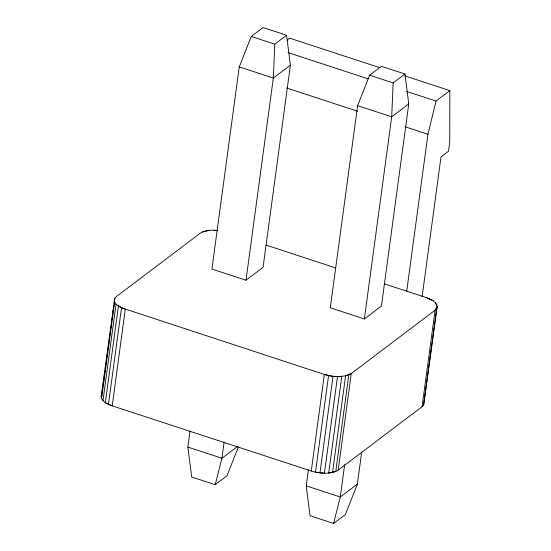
<?xml version="1.0" encoding="UTF-8"?>
<svg xmlns="http://www.w3.org/2000/svg" width="551" height="551" viewBox="0 0 551 551"><rect width="100%" height="100%" fill="white"/><g stroke="black" fill="none" stroke-linecap="round" stroke-linejoin="round"><path stroke-width="0.83" d="M404.895 75.893L449.85 90.619L449.726 142.186L448.5 151.236L441.014 156.897L422.121 296.617M423.657 403.546L423.602 405.088L422.052 406.741L338.204 470.106C330.097 474.81 319.931 473.44 311.287 471.022L112.218 405.846C107.865 404.145 101.901 402.016 101.15 396.713L114.773 298.291L116.323 296.631L200.171 233.266C205.33 229.994 211.777 229.946 217.673 230.428M286.568 35.257L274.784 44.163L273.33 78.056L246.001 280.218L211.921 269.067L239.258 66.905L251.249 36.456L263.034 27.55L286.568 35.257L290.398 65.156L263.068 267.325L246.001 280.218M404.937 74.006L393.145 82.919L391.699 116.812L364.363 318.974L330.29 307.816L357.62 105.654L369.611 75.212L381.402 66.306L404.937 74.006L408.766 103.912L381.43 306.074L364.363 318.974M101.949 393.152L102.176 391.458M102.52 388.916L102.755 387.222M103.092 384.681L103.326 382.986M103.554 381.292L103.898 378.751M104.125 377.056L104.47 374.522M104.697 372.827L104.924 371.133M105.269 368.591L105.503 366.897M105.84 364.356L106.074 362.661M106.302 360.967L106.646 358.425M106.873 356.731L107.218 354.19M107.445 352.495L107.672 350.801M108.017 348.26L108.251 346.565M108.588 344.031L108.822 342.336M109.05 340.642L109.394 338.1M109.621 336.406L109.966 333.865M110.193 332.17L110.427 330.476M110.765 327.935L110.999 326.24M111.343 323.699L111.571 322.004M111.915 319.463L112.142 317.769M112.37 316.074L112.714 313.533M112.941 311.845L113.286 309.304M113.513 307.61L113.747 305.915M114.091 303.374L114.773 298.291L114.636 302.148L101.584 398.704M102.996 400.708L116.054 304.152L114.636 302.148L114.202 300.157M108.457 404.372L121.509 307.816L116.054 304.152M238.383 446.909L227.005 475.788L215.221 484.694L191.686 476.994L187.857 447.088L190.033 430.965M224.105 442.122L221.929 458.246L215.221 484.694M361.725 451.848L357.365 484.095L345.374 514.544L333.582 523.45L310.048 515.743L306.218 485.844L308.402 469.714M311.287 471.022L324.346 374.466L121.509 307.816M337.488 376.65L333.018 376.347L324.346 374.466L328.561 375.603L315.503 472.159L324.429 473.206L337.488 376.65L345.587 375.913L351.262 373.55L435.104 310.185L436.654 308.532L437.225 306.659C436.475 301.356 430.51 299.234 426.157 297.526L384.66 283.937M319.959 472.896L333.018 376.347L341.751 376.505L328.692 473.061L335.759 471.47L348.811 374.914M332.535 472.469L345.587 375.913L351.262 373.55L338.204 470.106M344.65 464.748L340.291 496.995L333.582 523.45M406.728 291.169L427.941 134.265L436.034 101.06L449.85 90.619M422.052 406.741L435.104 310.185L437.225 306.659L435.38 302.671M436.11 309.758L436.454 307.217M436.654 308.532L423.602 405.088L437.225 306.659M101.15 396.713L101.721 394.847M287.009 40.154L289.64 38.164L379.556 67.601M290.398 65.156L273.33 78.056L239.258 66.905M408.766 103.912L391.699 116.812L357.62 105.654M237.633 446.379L221.929 458.246L187.857 447.088M357.365 484.095L340.291 496.995L306.218 485.844M202.616 231.909L209.683 230.318M213.946 230.173L217.19 230.552M328.561 375.603L333.018 376.347M251.249 36.456L274.784 44.163M369.611 75.212L393.145 82.919M288.083 52.62L368.185 78.848M406.604 91.425L436.034 101.06M286.534 87.967L357.647 111.247M405.054 126.771L427.941 134.265M266.133 245.133L335.614 267.882M426.157 297.526L433.045 300.75M118.382 306.074L105.331 402.629L112.218 405.846L125.277 309.29L118.382 306.074"/></g></svg>
